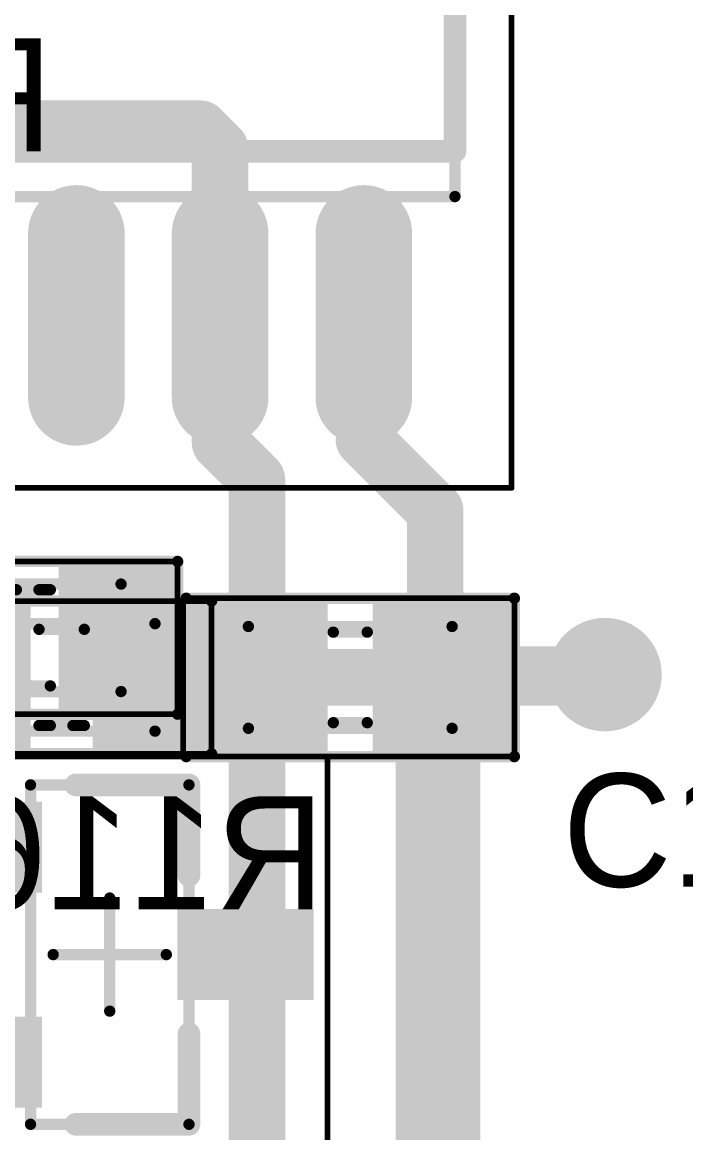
# Model space of a CAD drawing. Header units: millimetres. Extents: x 29 to 180, y 30 to 200.
# Drawn here: x 153.53 to 159.39, y 50.93 to 60.74 of the extents above; entities that cross this region are included whole.
import ezdxf

# ---------------------------------------------------------------- set-up
doc = ezdxf.new("R2010")
doc.units = ezdxf.units.MM
for name, color, linetype in [('BottomLayer', 5, 'Continuous'), ('BottomOverlay', 54, 'Continuous'), ('BottomPaste', 16, 'Continuous'), ('BottomSolder', 6, 'Continuous'), ('Mechanical13', 56, 'Continuous'), ('Mechanical15', 56, 'Continuous'), ('MultiLayer', 9, 'Continuous'), ('TopLayer', 1, 'Continuous'), ('TopOverlay', 2, 'Continuous'), ('TopPaste', 8, 'Continuous'), ('TopSolder', 216, 'Continuous'), ('ViaHoleLayer', 16, 'Continuous')]:
    doc.layers.add(name, color=color, linetype=linetype)

# ---------------------------------------------------------------- blocks, each defined once
blk = doc.blocks.new('SOT23_3_149')
at = {"layer": 'Mechanical13', "const_width": 0.1}
for points in [[(-0.7, 1.5), (0.7, 1.5)], [(-0.7, -1.5), (-0.7, 1.5)], [(0.7, -1.5), (0.7, 1.5)], [(-0.7, -1.5), (0.7, -1.5)]]:
    blk.add_lwpolyline(points, dxfattribs=at)
at = {"layer": 'Mechanical13', "const_width": 0.05}
for points in [[(-0.725, 1.5, 1), (-0.675, 1.5, 1)], [(-0.725, 1.5, 1), (-0.675, 1.5, 1)], [(0.675, 1.5, 1), (0.725, 1.5, 1)], [(0.675, 1.5, 1), (0.725, 1.5, 1)], [(-0.725, -1.5, 1), (-0.675, -1.5, 1)], [(-0.725, -1.5, 1), (-0.675, -1.5, 1)], [(0.675, -1.5, 1), (0.725, -1.5, 1)], [(0.675, -1.5, 1), (0.725, -1.5, 1)]]:
    blk.add_lwpolyline(points, format="xyb", close=True, dxfattribs=at)
at = {"layer": 'Mechanical15'}
for points, const_width in [([(-1.925, 1.75), (1.925, 1.75)], 0.05), ([(-1.925, -1.75), (-1.925, 1.75)], 0.05), ([(1.925, -1.75), (1.925, 1.75)], 0.05), ([(0, -0.5), (0, 0.5)], 0.1), ([(-0.5, 0), (0.5, 0)], 0.1), ([(-1.925, -1.75), (1.925, -1.75)], 0.05)]:
    blk.add_lwpolyline(points, dxfattribs=dict(at, const_width=const_width))
for points, const_width in [([(-1.9375, 1.75, 1), (-1.9125, 1.75, 1)], 0.025), ([(-1.9375, 1.75, 1), (-1.9125, 1.75, 1)], 0.025), ([(1.9125, 1.75, 1), (1.9375, 1.75, 1)], 0.025), ([(1.9125, 1.75, 1), (1.9375, 1.75, 1)], 0.025), ([(-0.025, 0.5, 1), (0.025, 0.5, 1)], 0.05), ([(-0.525, 0, 1), (-0.475, 0, 1)], 0.05), ([(0.475, 0, 1), (0.525, 0, 1)], 0.05), ([(-0.025, -0.5, 1), (0.025, -0.5, 1)], 0.05), ([(-1.9375, -1.75, 1), (-1.9125, -1.75, 1)], 0.025), ([(-1.9375, -1.75, 1), (-1.9125, -1.75, 1)], 0.025), ([(1.9125, -1.75, 1), (1.9375, -1.75, 1)], 0.025), ([(1.9125, -1.75, 1), (1.9375, -1.75, 1)], 0.025)]:
    blk.add_lwpolyline(points, format="xyb", close=True, dxfattribs=dict(at, const_width=const_width))
at = {"layer": 'TopLayer'}
for points in [[(-0.7, 0.65), (-0.7, 1.25), (-1.7, 0.65), (-1.7, 1.25)], [(1.7, -0.3), (1.7, 0.3), (0.7, -0.3), (0.7, 0.3)], [(-0.7, -1.25), (-0.7, -0.65), (-1.7, -1.25), (-1.7, -0.65)]]:
    blk.add_solid(points, dxfattribs=at)
at = {"layer": 'TopOverlay'}
for points, const_width in [([(-1.075, 1.8, 1), (-1.325, 1.8, 1)], 0.25), ([(-1.3875, 1.8, 1), (-1.2625, 1.8, 1)], 0.125), ([(-1.1375, 1.8, 1), (-1.0125, 1.8, 1)], 0.125), ([(-0.35, 1.5, 1), (-0.25, 1.5, 1)], 0.1), ([(0.65, 1.5, 1), (0.75, 1.5, 1)], 0.1), ([(0.65, 1.5, 1), (0.75, 1.5, 1)], 0.1), ([(0.65, 0.7, 1), (0.75, 0.7, 1)], 0.1), ([(0.65, -0.7, 1), (0.75, -0.7, 1)], 0.1), ([(-0.35, -1.5, 1), (-0.25, -1.5, 1)], 0.1), ([(0.65, -1.5, 1), (0.75, -1.5, 1)], 0.1), ([(0.65, -1.5, 1), (0.75, -1.5, 1)], 0.1)]:
    blk.add_lwpolyline(points, format="xyb", close=True, dxfattribs=dict(at, const_width=const_width))
at = {"layer": 'TopOverlay', "const_width": 0.2}
for points in [[(-0.3, 1.5), (0.7, 1.5)], [(0.7, 0.7), (0.7, 1.5)], [(0.7, -1.5), (0.7, -0.7)], [(-0.3, -1.5), (0.7, -1.5)]]:
    blk.add_lwpolyline(points, dxfattribs=at)
at = {"layer": 'TopPaste'}
for points in [[(-0.7, 0.65), (-0.7, 1.25), (-1.7, 0.65), (-1.7, 1.25)], [(1.7, -0.3), (1.7, 0.3), (0.7, -0.3), (0.7, 0.3)], [(-0.7, -1.25), (-0.7, -0.65), (-1.7, -1.25), (-1.7, -0.65)]]:
    blk.add_solid(points, dxfattribs=at)
at = {"layer": 'TopSolder'}
for points in [[(-0.5984, 0.5484), (-0.5984, 1.3516), (-1.8016, 0.5484), (-1.8016, 1.3516)], [(1.8016, -0.4016), (1.8016, 0.4016), (0.5984, -0.4016), (0.5984, 0.4016)], [(-0.5984, -1.3516), (-0.5984, -0.5484), (-1.8016, -1.3516), (-1.8016, -0.5484)]]:
    blk.add_solid(points, dxfattribs=at)
blk = doc.blocks.new('SOIC127P1030X265_16M_161')
at = {"layer": 'Mechanical13', "const_width": 0.1}
for points in [[(3.8, 5.25), (-3.8, 5.25)], [(3.8, -5.25), (3.8, 5.25)]]:
    blk.add_lwpolyline(points, dxfattribs=at)
at = {"layer": 'Mechanical13', "const_width": 0.05}
blk.add_lwpolyline([(3.775, 5.25, 1), (3.825, 5.25, 1)], format="xyb", close=True, dxfattribs=at)
blk.add_lwpolyline([(3.775, 5.25, 1), (3.825, 5.25, 1)], format="xyb", close=True, dxfattribs=at)
at = {"layer": 'Mechanical15', "const_width": 0.05}
for points in [[(6.375, 5.75), (-6.375, 5.75)], [(6.375, -5.75), (6.375, 5.75)]]:
    blk.add_lwpolyline(points, dxfattribs=at)
at = {"layer": 'Mechanical15', "const_width": 0.025}
blk.add_lwpolyline([(6.3625, 5.75, 1), (6.3875, 5.75, 1)], format="xyb", close=True, dxfattribs=at)
blk.add_lwpolyline([(6.3625, 5.75, 1), (6.3875, 5.75, 1)], format="xyb", close=True, dxfattribs=at)
at = {"layer": 'TopLayer', "const_width": 0.65}
for points in [[(4.125, 4.445), (5.575, 4.445)], [(4.125, 3.175), (5.575, 3.175)], [(4.125, 1.905), (5.575, 1.905)]]:
    blk.add_lwpolyline(points, dxfattribs=at)
at = {"layer": 'TopLayer', "const_width": 0.325}
for points in [[(3.9625, 4.445, 1), (4.2875, 4.445, 1)], [(5.4125, 4.445, 1), (5.7375, 4.445, 1)], [(3.9625, 3.175, 1), (4.2875, 3.175, 1)], [(5.4125, 3.175, 1), (5.7375, 3.175, 1)], [(3.9625, 1.905, 1), (4.2875, 1.905, 1)], [(5.4125, 1.905, 1), (5.7375, 1.905, 1)]]:
    blk.add_lwpolyline(points, format="xyb", close=True, dxfattribs=at)
at = {"layer": 'TopOverlay', "const_width": 0.2}
for points in [[(3.4, 5.25), (-3.4, 5.25)], [(3.4, -5.25), (3.4, 5.25)]]:
    blk.add_lwpolyline(points, dxfattribs=at)
at = {"layer": 'TopOverlay', "const_width": 0.1}
blk.add_lwpolyline([(3.35, 5.25, 1), (3.45, 5.25, 1)], format="xyb", close=True, dxfattribs=at)
blk.add_lwpolyline([(3.35, 5.25, 1), (3.45, 5.25, 1)], format="xyb", close=True, dxfattribs=at)
at = {"layer": 'TopPaste', "const_width": 0.65}
for points in [[(4.125, 4.445), (5.575, 4.445)], [(4.125, 3.175), (5.575, 3.175)], [(4.125, 1.905), (5.575, 1.905)]]:
    blk.add_lwpolyline(points, dxfattribs=at)
at = {"layer": 'TopPaste', "const_width": 0.325}
for points in [[(3.9625, 4.445, 1), (4.2875, 4.445, 1)], [(5.4125, 4.445, 1), (5.7375, 4.445, 1)], [(3.9625, 3.175, 1), (4.2875, 3.175, 1)], [(5.4125, 3.175, 1), (5.7375, 3.175, 1)], [(3.9625, 1.905, 1), (4.2875, 1.905, 1)], [(5.4125, 1.905, 1), (5.7375, 1.905, 1)]]:
    blk.add_lwpolyline(points, format="xyb", close=True, dxfattribs=at)
at = {"layer": 'TopSolder', "const_width": 0.8532}
for points in [[(4.125, 4.445), (5.575, 4.445)], [(4.125, 3.175), (5.575, 3.175)], [(4.125, 1.905), (5.575, 1.905)]]:
    blk.add_lwpolyline(points, dxfattribs=at)
at = {"layer": 'TopSolder', "const_width": 0.4266}
for points in [[(3.9117, 4.445, 1), (4.3383, 4.445, 1)], [(5.3617, 4.445, 1), (5.7883, 4.445, 1)], [(3.9117, 3.175, 1), (4.3383, 3.175, 1)], [(5.3617, 3.175, 1), (5.7883, 3.175, 1)], [(3.9117, 1.905, 1), (4.3383, 1.905, 1)], [(5.3617, 1.905, 1), (5.7883, 1.905, 1)]]:
    blk.add_lwpolyline(points, format="xyb", close=True, dxfattribs=at)
blk = doc.blocks.new('SMD_C_0603_308')
at = {"layer": 'Mechanical13', "const_width": 0.1}
for points in [[(-0.9, -0.45), (-0.9, 0.45)], [(-0.9, 0.45), (0.9, 0.45)], [(0.9, -0.45), (0.9, 0.45)], [(-0.9, -0.45), (0.9, -0.45)]]:
    blk.add_lwpolyline(points, dxfattribs=at)
at = {"layer": 'Mechanical13', "const_width": 0.05}
for points in [[(-0.925, 0.45, 1), (-0.875, 0.45, 1)], [(-0.925, 0.45, 1), (-0.875, 0.45, 1)], [(0.875, 0.45, 1), (0.925, 0.45, 1)], [(0.875, 0.45, 1), (0.925, 0.45, 1)], [(-0.925, -0.45, 1), (-0.875, -0.45, 1)], [(-0.925, -0.45, 1), (-0.875, -0.45, 1)], [(0.875, -0.45, 1), (0.925, -0.45, 1)], [(0.875, -0.45, 1), (0.925, -0.45, 1)]]:
    blk.add_lwpolyline(points, format="xyb", close=True, dxfattribs=at)
at = {"layer": 'Mechanical15', "const_width": 0.05}
for points in [[(-1.475, -0.7), (-1.475, 0.7)], [(-1.475, 0.7), (1.45, 0.7)], [(1.45, -0.7), (1.45, 0.7)], [(-1.475, -0.7), (1.45, -0.7)]]:
    blk.add_lwpolyline(points, dxfattribs=at)
at = {"layer": 'Mechanical15', "const_width": 0.025}
for points in [[(-1.4875, 0.7, 1), (-1.4625, 0.7, 1)], [(-1.4875, 0.7, 1), (-1.4625, 0.7, 1)], [(1.4375, 0.7, 1), (1.4625, 0.7, 1)], [(1.4375, 0.7, 1), (1.4625, 0.7, 1)], [(-1.4875, -0.7, 1), (-1.4625, -0.7, 1)], [(-1.4875, -0.7, 1), (-1.4625, -0.7, 1)], [(1.4375, -0.7, 1), (1.4625, -0.7, 1)], [(1.4375, -0.7, 1), (1.4625, -0.7, 1)]]:
    blk.add_lwpolyline(points, format="xyb", close=True, dxfattribs=at)
at = {"layer": 'TopLayer'}
for points in [[(-0.3, -0.55), (-0.3, 0.55), (-1.3, -0.55), (-1.3, 0.55)], [(1.3, -0.55), (1.3, 0.55), (0.3, -0.55), (0.3, 0.55)]]:
    blk.add_solid(points, dxfattribs=at)
at = {"layer": 'TopOverlay', "const_width": 0.1}
for points in [[(-1.45, -0.7), (-1.45, 0.7)], [(-1.45, 0.7), (1.45, 0.7)], [(1.45, -0.7), (1.45, 0.7)], [(-0.15, 0.4), (0.15, 0.4)], [(-0.15, -0.4), (0.15, -0.4)], [(-1.45, -0.7), (1.45, -0.7)]]:
    blk.add_lwpolyline(points, dxfattribs=at)
at = {"layer": 'TopOverlay', "const_width": 0.05}
for points in [[(-1.475, 0.7, 1), (-1.425, 0.7, 1)], [(-1.475, 0.7, 1), (-1.425, 0.7, 1)], [(1.425, 0.7, 1), (1.475, 0.7, 1)], [(1.425, 0.7, 1), (1.475, 0.7, 1)], [(-0.175, 0.4, 1), (-0.125, 0.4, 1)], [(0.125, 0.4, 1), (0.175, 0.4, 1)], [(-0.175, -0.4, 1), (-0.125, -0.4, 1)], [(0.125, -0.4, 1), (0.175, -0.4, 1)], [(-1.475, -0.7, 1), (-1.425, -0.7, 1)], [(-1.475, -0.7, 1), (-1.425, -0.7, 1)], [(1.425, -0.7, 1), (1.475, -0.7, 1)], [(1.425, -0.7, 1), (1.475, -0.7, 1)]]:
    blk.add_lwpolyline(points, format="xyb", close=True, dxfattribs=at)
at = {"layer": 'TopPaste'}
for points in [[(-0.3, -0.55), (-0.3, 0.55), (-1.3, -0.55), (-1.3, 0.55)], [(1.3, -0.55), (1.3, 0.55), (0.3, -0.55), (0.3, 0.55)]]:
    blk.add_solid(points, dxfattribs=at)
at = {"layer": 'TopSolder'}
for points in [[(-0.1984, -0.6516), (-0.1984, 0.6516), (-1.4016, -0.6516), (-1.4016, 0.6516)], [(1.4016, -0.6516), (1.4016, 0.6516), (0.1984, -0.6516), (0.1984, 0.6516)]]:
    blk.add_solid(points, dxfattribs=at)
blk = doc.blocks.new('SMD_R_0603_B_494')
at = {"layer": 'BottomLayer'}
for points in [[(-1.175, 0.525), (-1.175, -0.525), (-0.375, 0.525), (-0.375, -0.525)], [(0.375, 0.525), (0.375, -0.525), (1.175, 0.525), (1.175, -0.525)]]:
    blk.add_solid(points, dxfattribs=at)
at = {"layer": 'BottomOverlay', "const_width": 0.1}
for points in [[(-1.325, 0.675), (1.325, 0.675)], [(-1.325, -0.675), (-1.325, 0.675)], [(1.325, -0.675), (1.325, 0.675)], [(-0.2, 0.425), (0.2, 0.425)], [(-0.2, -0.425), (-0.1, -0.425)], [(-0.1, -0.425), (0.1, -0.425)], [(0.1, -0.425), (0.2, -0.425)], [(-1.325, -0.675), (1.325, -0.675)]]:
    blk.add_lwpolyline(points, dxfattribs=at)
at = {"layer": 'BottomOverlay', "const_width": 0.05}
for points in [[(-1.35, 0.675, 1), (-1.3, 0.675, 1)], [(-1.35, 0.675, 1), (-1.3, 0.675, 1)], [(1.3, 0.675, 1), (1.35, 0.675, 1)], [(1.3, 0.675, 1), (1.35, 0.675, 1)], [(-0.225, 0.425, 1), (-0.175, 0.425, 1)], [(0.175, 0.425, 1), (0.225, 0.425, 1)], [(-0.225, -0.425, 1), (-0.175, -0.425, 1)], [(-0.125, -0.425, 1), (-0.075, -0.425, 1)], [(-0.125, -0.425, 1), (-0.075, -0.425, 1)], [(0.075, -0.425, 1), (0.125, -0.425, 1)], [(0.075, -0.425, 1), (0.125, -0.425, 1)], [(0.175, -0.425, 1), (0.225, -0.425, 1)], [(-1.35, -0.675, 1), (-1.3, -0.675, 1)], [(-1.35, -0.675, 1), (-1.3, -0.675, 1)], [(1.3, -0.675, 1), (1.35, -0.675, 1)], [(1.3, -0.675, 1), (1.35, -0.675, 1)]]:
    blk.add_lwpolyline(points, format="xyb", close=True, dxfattribs=at)
at = {"layer": 'BottomPaste'}
for points in [[(-1.175, 0.525), (-1.175, -0.525), (-0.375, 0.525), (-0.375, -0.525)], [(0.375, 0.525), (0.375, -0.525), (1.175, 0.525), (1.175, -0.525)]]:
    blk.add_solid(points, dxfattribs=at)
at = {"layer": 'BottomSolder'}
for points in [[(-1.2766, 0.6266), (-1.2766, -0.6266), (-0.2734, 0.6266), (-0.2734, -0.6266)], [(0.2734, 0.6266), (0.2734, -0.6266), (1.2766, 0.6266), (1.2766, -0.6266)]]:
    blk.add_solid(points, dxfattribs=at)
at = {"layer": 'Mechanical13', "const_width": 0.1}
for points in [[(-0.825, -0.475), (-0.825, 0.475)], [(-0.825, 0.475), (0.825, 0.475)], [(0.825, -0.475), (0.825, 0.475)], [(-0.825, -0.475), (0.825, -0.475)]]:
    blk.add_lwpolyline(points, dxfattribs=at)
at = {"layer": 'Mechanical13', "const_width": 0.05}
for points in [[(-0.85, 0.475, 1), (-0.8, 0.475, 1)], [(-0.85, 0.475, 1), (-0.8, 0.475, 1)], [(0.8, 0.475, 1), (0.85, 0.475, 1)], [(0.8, 0.475, 1), (0.85, 0.475, 1)], [(-0.85, -0.475, 1), (-0.8, -0.475, 1)], [(-0.85, -0.475, 1), (-0.8, -0.475, 1)], [(0.8, -0.475, 1), (0.85, -0.475, 1)], [(0.8, -0.475, 1), (0.85, -0.475, 1)]]:
    blk.add_lwpolyline(points, format="xyb", close=True, dxfattribs=at)
at = {"layer": 'Mechanical15', "const_width": 0.05}
for points in [[(-1.325, -0.675), (-1.325, 0.675)], [(-1.325, 0.675), (1.325, 0.675)], [(1.325, -0.675), (1.325, 0.675)], [(-1.325, -0.675), (1.325, -0.675)]]:
    blk.add_lwpolyline(points, dxfattribs=at)
at = {"layer": 'Mechanical15', "const_width": 0.025}
for points in [[(-1.3375, 0.675, 1), (-1.3125, 0.675, 1)], [(-1.3375, 0.675, 1), (-1.3125, 0.675, 1)], [(1.3125, 0.675, 1), (1.3375, 0.675, 1)], [(1.3125, 0.675, 1), (1.3375, 0.675, 1)], [(-1.3375, -0.675, 1), (-1.3125, -0.675, 1)], [(-1.3375, -0.675, 1), (-1.3125, -0.675, 1)], [(1.3125, -0.675, 1), (1.3375, -0.675, 1)], [(1.3125, -0.675, 1), (1.3375, -0.675, 1)]]:
    blk.add_lwpolyline(points, format="xyb", close=True, dxfattribs=at)
blk = doc.blocks.new('SMD_R_0603_499')
at = {"layer": 'Mechanical13', "const_width": 0.1}
for points in [[(-0.825, -0.475), (-0.825, 0.475)], [(-0.825, 0.475), (0.825, 0.475)], [(0.825, -0.475), (0.825, 0.475)], [(-0.825, -0.475), (0.825, -0.475)]]:
    blk.add_lwpolyline(points, dxfattribs=at)
at = {"layer": 'Mechanical13', "const_width": 0.05}
for points in [[(-0.85, 0.475, 1), (-0.8, 0.475, 1)], [(-0.85, 0.475, 1), (-0.8, 0.475, 1)], [(0.8, 0.475, 1), (0.85, 0.475, 1)], [(0.8, 0.475, 1), (0.85, 0.475, 1)], [(-0.85, -0.475, 1), (-0.8, -0.475, 1)], [(-0.85, -0.475, 1), (-0.8, -0.475, 1)], [(0.8, -0.475, 1), (0.85, -0.475, 1)], [(0.8, -0.475, 1), (0.85, -0.475, 1)]]:
    blk.add_lwpolyline(points, format="xyb", close=True, dxfattribs=at)
at = {"layer": 'Mechanical15', "const_width": 0.05}
for points in [[(-1.325, -0.675), (-1.325, 0.675)], [(-1.325, 0.675), (1.325, 0.675)], [(1.325, -0.675), (1.325, 0.675)], [(-1.325, -0.675), (1.325, -0.675)]]:
    blk.add_lwpolyline(points, dxfattribs=at)
at = {"layer": 'Mechanical15', "const_width": 0.025}
for points in [[(-1.3375, 0.675, 1), (-1.3125, 0.675, 1)], [(-1.3375, 0.675, 1), (-1.3125, 0.675, 1)], [(1.3125, 0.675, 1), (1.3375, 0.675, 1)], [(1.3125, 0.675, 1), (1.3375, 0.675, 1)], [(-1.3375, -0.675, 1), (-1.3125, -0.675, 1)], [(-1.3375, -0.675, 1), (-1.3125, -0.675, 1)], [(1.3125, -0.675, 1), (1.3375, -0.675, 1)], [(1.3125, -0.675, 1), (1.3375, -0.675, 1)]]:
    blk.add_lwpolyline(points, format="xyb", close=True, dxfattribs=at)
at = {"layer": 'TopLayer'}
for points in [[(-0.375, -0.525), (-0.375, 0.525), (-1.175, -0.525), (-1.175, 0.525)], [(1.175, -0.525), (1.175, 0.525), (0.375, -0.525), (0.375, 0.525)]]:
    blk.add_solid(points, dxfattribs=at)
at = {"layer": 'TopOverlay', "const_width": 0.1}
for points in [[(-1.325, 0.675), (1.325, 0.675)], [(-1.325, -0.675), (-1.325, 0.675)], [(1.325, -0.675), (1.325, 0.675)], [(-0.2, 0.425), (-0.1, 0.425)], [(-0.1, 0.425), (0.1, 0.425)], [(0.1, 0.425), (0.2, 0.425)], [(-0.2, -0.425), (0.2, -0.425)], [(-1.325, -0.675), (1.325, -0.675)]]:
    blk.add_lwpolyline(points, dxfattribs=at)
at = {"layer": 'TopOverlay', "const_width": 0.05}
for points in [[(-1.35, 0.675, 1), (-1.3, 0.675, 1)], [(-1.35, 0.675, 1), (-1.3, 0.675, 1)], [(1.3, 0.675, 1), (1.35, 0.675, 1)], [(1.3, 0.675, 1), (1.35, 0.675, 1)], [(-0.225, 0.425, 1), (-0.175, 0.425, 1)], [(-0.125, 0.425, 1), (-0.075, 0.425, 1)], [(-0.125, 0.425, 1), (-0.075, 0.425, 1)], [(0.075, 0.425, 1), (0.125, 0.425, 1)], [(0.075, 0.425, 1), (0.125, 0.425, 1)], [(0.175, 0.425, 1), (0.225, 0.425, 1)], [(-0.225, -0.425, 1), (-0.175, -0.425, 1)], [(0.175, -0.425, 1), (0.225, -0.425, 1)], [(-1.35, -0.675, 1), (-1.3, -0.675, 1)], [(-1.35, -0.675, 1), (-1.3, -0.675, 1)], [(1.3, -0.675, 1), (1.35, -0.675, 1)], [(1.3, -0.675, 1), (1.35, -0.675, 1)]]:
    blk.add_lwpolyline(points, format="xyb", close=True, dxfattribs=at)
at = {"layer": 'TopPaste'}
for points in [[(-0.375, -0.525), (-0.375, 0.525), (-1.175, -0.525), (-1.175, 0.525)], [(1.175, -0.525), (1.175, 0.525), (0.375, -0.525), (0.375, 0.525)]]:
    blk.add_solid(points, dxfattribs=at)
at = {"layer": 'TopSolder'}
for points in [[(-0.2734, -0.6266), (-0.2734, 0.6266), (-1.2766, -0.6266), (-1.2766, 0.6266)], [(1.2766, -0.6266), (1.2766, 0.6266), (0.2734, -0.6266), (0.2734, 0.6266)]]:
    blk.add_solid(points, dxfattribs=at)

msp = doc.modelspace()

# ---------------------------------------------------------------- linework, layer by layer
at = {"layer": 'BottomLayer'}
for points, const_width in [([(158.475, 54.975, 1), (158.875, 54.975, 1)], 0.4), ([(154.525, 54.95, 1), (154.775, 54.95, 1)], 0.25), ([(158.525, 54.95, 1), (158.775, 54.95, 1)], 0.25), ([(158.525, 54.95, 1), (158.775, 54.95, 1)], 0.25), ([(158.55, 54.975, 1), (158.8, 54.975, 1)], 0.25)]:
    msp.add_lwpolyline(points, format="xyb", close=True, dxfattribs=dict(at, const_width=const_width))
at = {"layer": 'BottomLayer', "const_width": 0.5}
for points in [[(154.65, 54.95), (158.65, 54.95)], [(158.65, 54.95), (158.675, 54.975)]]:
    msp.add_lwpolyline(points, dxfattribs=at)
at = {"layer": 'BottomSolder', "const_width": 0.5016}
msp.add_lwpolyline([(158.4242, 54.975, 1), (158.9258, 54.975, 1)], format="xyb", close=True, dxfattribs=at)
at = {"layer": 'MultiLayer', "const_width": 0.4}
msp.add_lwpolyline([(158.475, 54.975, 1), (158.875, 54.975, 1)], format="xyb", close=True, dxfattribs=at)
at = {"layer": 'TopLayer'}
for points, const_width in [([(147.9, 59.8), (155.1, 59.8)], 0.5), ([(155.1, 59.8), (155.275, 59.625)], 0.5), ([(155.275, 58.15), (155.275, 59.625)], 0.5), ([(155.275, 57.025), (155.275, 58.15)], 0.5), ([(156.545, 57.055), (156.545, 58.15)], 0.5), ([(155.275, 57.025), (155.6, 56.7)], 0.5), ([(156.545, 57.055), (157.175, 56.425)], 0.5), ([(155.6, 55.225), (155.6, 56.7)], 0.5), ([(157.175, 55.05), (157.175, 56.425)], 0.5), ([(154.3, 55.225), (155.6, 55.225)], 0.5), ([(155.6, 52.6), (155.6, 55.225)], 0.5), ([(157.175, 55.05), (157.2, 55.025)], 0.75), ([(157.2, 49.375), (157.2, 55.025)], 0.75), ([(157.225, 54.95), (157.25, 54.975)], 0.5), ([(157.25, 54.975), (158.675, 54.975)], 0.5), ([(155.5, 52.5), (155.6, 52.6)], 0.5), ([(155.5, 52.5), (155.6, 52.4)], 0.5), ([(155.6, 50.55), (155.6, 52.4)], 0.5)]:
    msp.add_lwpolyline(points, dxfattribs=dict(at, const_width=const_width))
for points, const_width in [([(154.975, 59.8, 1), (155.225, 59.8, 1)], 0.25), ([(154.975, 59.8, 1), (155.225, 59.8, 1)], 0.25), ([(155.15, 59.625, 1), (155.4, 59.625, 1)], 0.25), ([(155.15, 59.625, 1), (155.4, 59.625, 1)], 0.25), ([(155.15, 58.15, 1), (155.4, 58.15, 1)], 0.25), ([(155.15, 58.15, 1), (155.4, 58.15, 1)], 0.25), ([(156.42, 58.15, 1), (156.67, 58.15, 1)], 0.25), ([(155.15, 57.025, 1), (155.4, 57.025, 1)], 0.25), ([(155.15, 57.025, 1), (155.4, 57.025, 1)], 0.25), ([(156.42, 57.055, 1), (156.67, 57.055, 1)], 0.25), ([(156.42, 57.055, 1), (156.67, 57.055, 1)], 0.25), ([(155.475, 56.7, 1), (155.725, 56.7, 1)], 0.25), ([(155.475, 56.7, 1), (155.725, 56.7, 1)], 0.25), ([(157.05, 56.425, 1), (157.3, 56.425, 1)], 0.25), ([(157.05, 56.425, 1), (157.3, 56.425, 1)], 0.25), ([(154.175, 55.225, 1), (154.425, 55.225, 1)], 0.25), ([(155.475, 55.225, 1), (155.725, 55.225, 1)], 0.25), ([(155.475, 55.225, 1), (155.725, 55.225, 1)], 0.25), ([(155.475, 55.225, 1), (155.725, 55.225, 1)], 0.25), ([(156.9875, 55.05, 1), (157.3625, 55.05, 1)], 0.375), ([(157.0125, 55.025, 1), (157.3875, 55.025, 1)], 0.375), ([(157.0125, 55.025, 1), (157.3875, 55.025, 1)], 0.375), ([(158.475, 54.975, 1), (158.875, 54.975, 1)], 0.4), ([(157.05, 55.05, 1), (157.3, 55.05, 1)], 0.25), ([(157.1, 54.95, 1), (157.35, 54.95, 1)], 0.25), ([(157.125, 54.975, 1), (157.375, 54.975, 1)], 0.25), ([(157.125, 54.975, 1), (157.375, 54.975, 1)], 0.25), ([(158.55, 54.975, 1), (158.8, 54.975, 1)], 0.25), ([(155.475, 52.6, 1), (155.725, 52.6, 1)], 0.25), ([(155.475, 52.6, 1), (155.725, 52.6, 1)], 0.25), ([(155.375, 52.5, 1), (155.625, 52.5, 1)], 0.25), ([(155.375, 52.5, 1), (155.625, 52.5, 1)], 0.25), ([(155.475, 52.4, 1), (155.725, 52.4, 1)], 0.25), ([(155.475, 52.4, 1), (155.725, 52.4, 1)], 0.25)]:
    msp.add_lwpolyline(points, format="xyb", close=True, dxfattribs=dict(at, const_width=const_width))
at = {"layer": 'TopSolder', "const_width": 0.5016}
msp.add_lwpolyline([(158.4242, 54.975, 1), (158.9258, 54.975, 1)], format="xyb", close=True, dxfattribs=at)
at = {"layer": 'ViaHoleLayer', "const_width": 0.25}
msp.add_lwpolyline([(158.55, 54.975, 1), (158.8, 54.975, 1)], format="xyb", close=True, dxfattribs=at)

# ---------------------------------------------------------------- block references
for name, p, rotation in [('SOIC127P1030X265_16M_161', (152.1, 63), 270), ('SMD_R_0603_B_494', (153.875, 54.95), 360), ('SMD_C_0603_308', (156.425, 54.95), 360)]:
    msp.add_blockref(name, p, dxfattribs=dict(rotation=rotation))
for name, p in [('SMD_R_0603_499', (153.575, 55.3)), ('SOT23_3_149', (154.3, 52.5))]:
    msp.add_blockref(name, p)

# ---------------------------------------------------------------- texts
at = {"layer": 'BottomOverlay', "text_generation_flag": 2}
for s, p in [('R118', (153.8, 59.6)), ('R116', (156.2, 52.9))]:
    msp.add_text(s, height=1, dxfattribs=at).set_placement(p)
at = {"layer": 'TopOverlay'}
msp.add_text('C110', height=1, dxfattribs=at).set_placement((158.3, 53.1))

doc.saveas('drawing.dxf')
